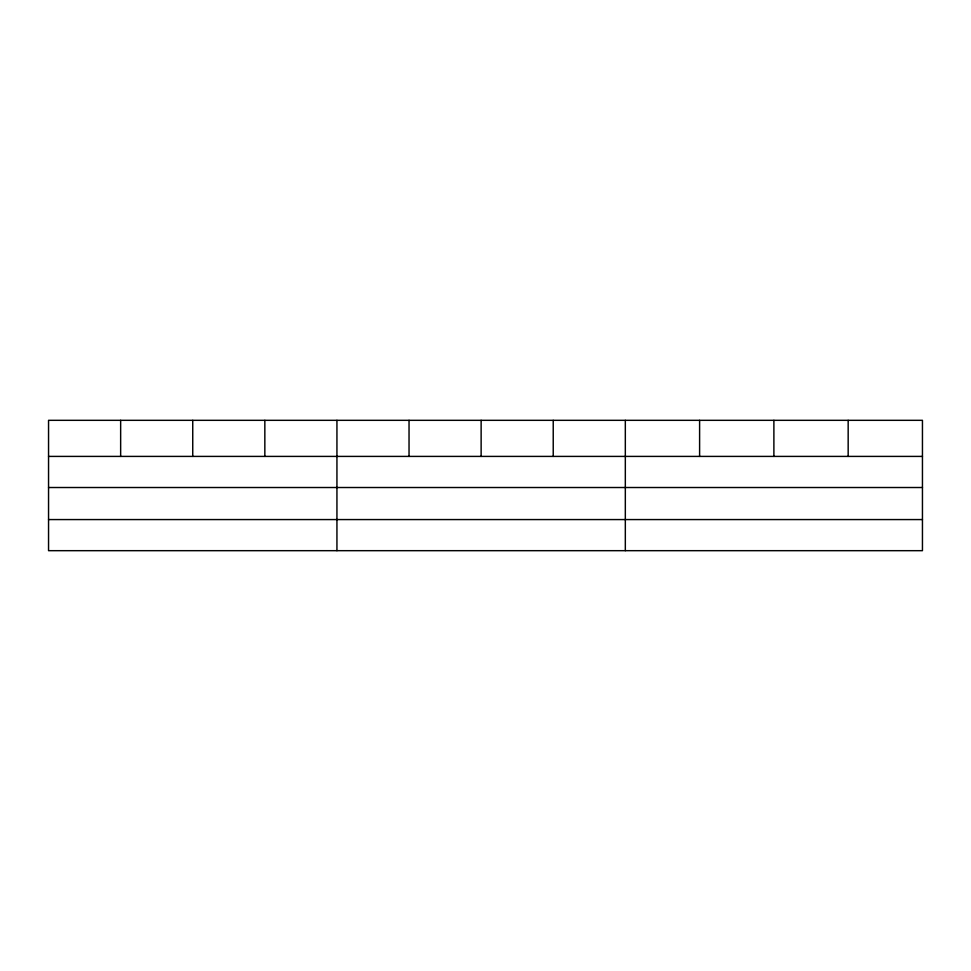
<?xml version="1.0" encoding="UTF-8"?>
<svg xmlns="http://www.w3.org/2000/svg" width="971" height="971" viewBox="0 0 971 971"><rect width="100%" height="100%" fill="white"/><g stroke="black" fill="none" stroke-linecap="round" stroke-linejoin="round"><path stroke-width="1.46" d="M922.45 487.515L922.45 420.322L48.55 420.322L48.55 550.678L922.45 550.678L922.45 487.515L48.55 487.515M48.55 456.406L922.45 456.406M48.55 519.57L922.45 519.57M848.168 420.322L848.168 456.406M773.887 420.322L773.887 456.406M699.606 420.322L699.606 456.406M625.324 420.322L625.324 550.678M553.227 420.322L553.227 456.406M481.131 420.322L481.131 456.406M409.034 420.322L409.034 456.406M336.937 420.322L336.937 550.678M264.84 420.322L264.84 456.406M192.744 420.322L192.744 456.406M120.647 420.322L120.647 456.406"/></g></svg>
